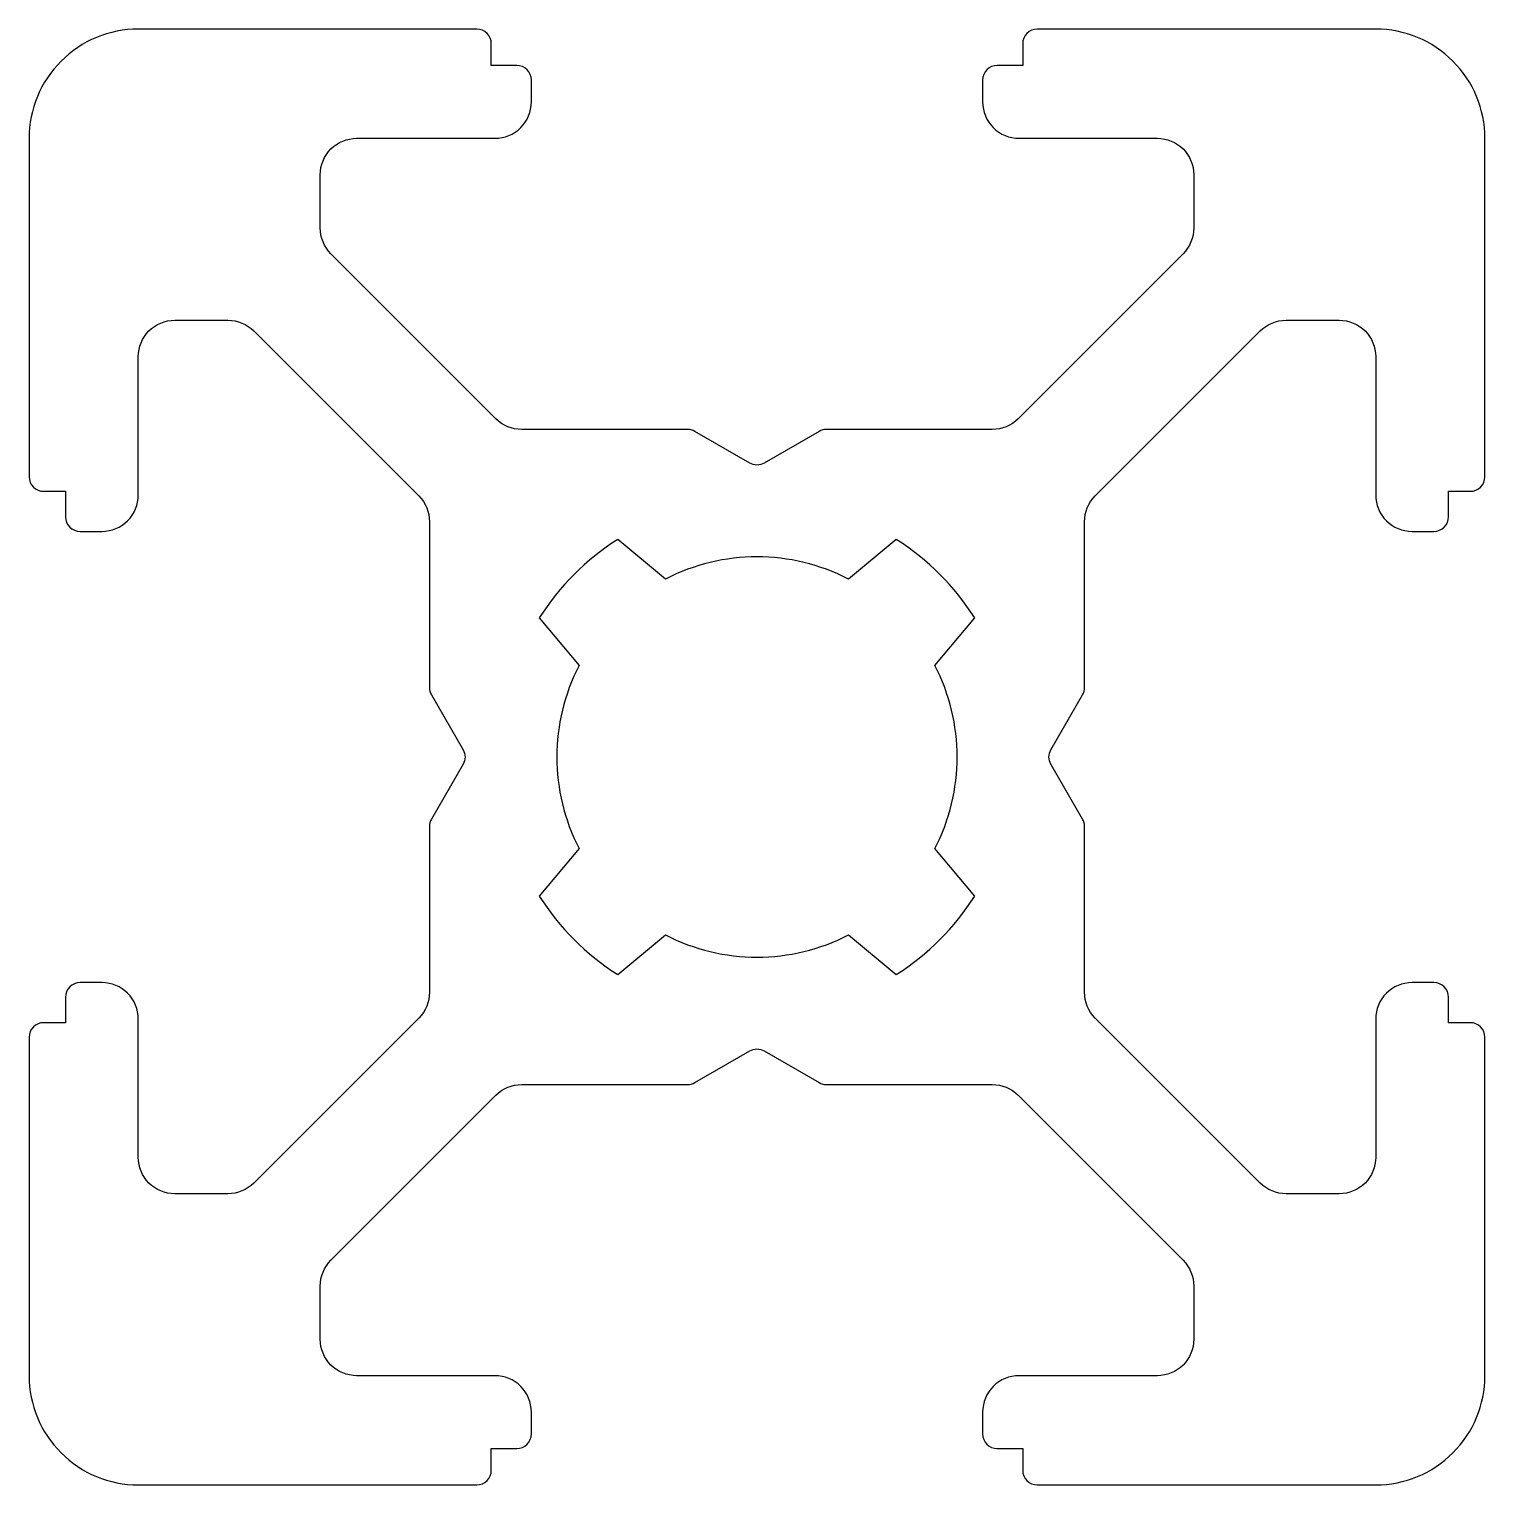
# Model space of a CAD drawing. Header units: millimetres. Extents: x -10 to 10, y -10 to 10.
import ezdxf

# ---------------------------------------------------------------- set-up
doc = ezdxf.new("R2010")
doc.units = ezdxf.units.MM
doc.layers.get('0').update_dxf_attribs({"linetype": 'CONTINUOUS'})

msp = doc.modelspace()

# ---------------------------------------------------------------- linework, layer by layer
for points in [[(-10, -8.5, 0.414214), (-8.5, -10), (-3.85, -10, 0.414214), (-3.65, -9.8), (-3.65, -9.5), (-3.3, -9.5, 0.414214), (-3.1, -9.3), (-3.1, -9, 0.414214), (-3.6, -8.5), (-5.5, -8.5, -0.414214), (-6, -8), (-6, -7.268, -0.198912), (-5.854, -6.914), (-3.586, -4.646, -0.198912), (-3.232, -4.5), (-0.954, -4.5, 0.131652), (-0.854, -4.473), (-0.1, -4.038, -0.267949), (0.1, -4.038), (0.854, -4.473, 0.131652), (0.954, -4.5), (3.232, -4.5, -0.198912), (3.586, -4.646), (5.854, -6.914, -0.198912), (6, -7.268), (6, -8, -0.414214), (5.5, -8.5), (3.6, -8.5, 0.414214), (3.1, -9), (3.1, -9.3, 0.414214), (3.3, -9.5), (3.65, -9.5), (3.65, -9.8, 0.414214), (3.85, -10), (8.5, -10, 0.414214), (10, -8.5), (10, -3.85, 0.414214), (9.8, -3.65), (9.5, -3.65), (9.5, -3.3, 0.414214), (9.3, -3.1), (9, -3.1, 0.414214), (8.5, -3.6), (8.5, -5.5, -0.414214), (8, -6), (7.268, -6, -0.198912), (6.914, -5.854), (4.646, -3.586, -0.198912), (4.5, -3.232), (4.5, -0.954, 0.131653), (4.473, -0.854), (4.038, -0.1, -0.267949), (4.038, 0.1), (4.473, 0.854, 0.131653), (4.5, 0.954), (4.5, 3.232, -0.198912), (4.646, 3.586), (6.914, 5.854, -0.198912), (7.268, 6), (8, 6, -0.414214), (8.5, 5.5), (8.5, 3.6, 0.414214), (9, 3.1), (9.3, 3.1, 0.414214), (9.5, 3.3), (9.5, 3.65), (9.8, 3.65, 0.414214), (10, 3.85), (10, 8.5, 0.414214), (8.5, 10), (3.85, 10, 0.414214), (3.65, 9.8), (3.65, 9.5), (3.3, 9.5, 0.414214), (3.1, 9.3), (3.1, 9, 0.414214), (3.6, 8.5), (5.5, 8.5, -0.414214), (6, 8), (6, 7.268, -0.198912), (5.854, 6.914), (3.586, 4.646, -0.198912), (3.232, 4.5), (0.954, 4.5, 0.131652), (0.854, 4.473), (0.1, 4.038, -0.267949), (-0.1, 4.038), (-0.854, 4.473, 0.131652), (-0.954, 4.5), (-3.232, 4.5, -0.198912), (-3.586, 4.646), (-5.854, 6.914, -0.198912), (-6, 7.268), (-6, 8, -0.414214), (-5.5, 8.5), (-3.6, 8.5, 0.414214), (-3.1, 9), (-3.1, 9.3, 0.414214), (-3.3, 9.5), (-3.65, 9.5), (-3.65, 9.8, 0.414214), (-3.85, 10), (-8.5, 10, 0.414214), (-10, 8.5), (-10, 3.85, 0.414214), (-9.8, 3.65), (-9.5, 3.65), (-9.5, 3.3, 0.414214), (-9.3, 3.1), (-9, 3.1, 0.414214), (-8.5, 3.6), (-8.5, 5.5, -0.414214), (-8, 6), (-7.268, 6, -0.198912), (-6.914, 5.854), (-4.646, 3.586, -0.198912), (-4.5, 3.232), (-4.5, 0.954, 0.131653), (-4.473, 0.854), (-4.038, 0.1, -0.267949), (-4.038, -0.1), (-4.473, -0.854, 0.131653), (-4.5, -0.954), (-4.5, -3.232, -0.198912), (-4.646, -3.586), (-6.914, -5.854, -0.198912), (-7.268, -6), (-8, -6, -0.414214), (-8.5, -5.5), (-8.5, -3.6, 0.414214), (-9, -3.1), (-9.3, -3.1, 0.414214), (-9.5, -3.3), (-9.5, -3.65), (-9.8, -3.65, 0.414214), (-10, -3.85)], [(-10, -8.5, 0.414214), (-8.5, -10), (-3.85, -10, 0.414214), (-3.65, -9.8), (-3.65, -9.5), (-3.3, -9.5, 0.414214), (-3.1, -9.3), (-3.1, -9, 0.414214), (-3.6, -8.5), (-5.5, -8.5, -0.414214), (-6, -8), (-6, -7.268, -0.198912), (-5.854, -6.914), (-3.586, -4.646, -0.198912), (-3.232, -4.5), (-0.954, -4.5, 0.131652), (-0.854, -4.473), (-0.1, -4.038, -0.267949), (0.1, -4.038), (0.854, -4.473, 0.131652), (0.954, -4.5), (3.232, -4.5, -0.198912), (3.586, -4.646), (5.854, -6.914, -0.198912), (6, -7.268), (6, -8, -0.414214), (5.5, -8.5), (3.6, -8.5, 0.414214), (3.1, -9), (3.1, -9.3, 0.414214), (3.3, -9.5), (3.65, -9.5), (3.65, -9.8, 0.414214), (3.85, -10), (8.5, -10, 0.414214), (10, -8.5), (10, -3.85, 0.414214), (9.8, -3.65), (9.5, -3.65), (9.5, -3.3, 0.414214), (9.3, -3.1), (9, -3.1, 0.414214), (8.5, -3.6), (8.5, -5.5, -0.414214), (8, -6), (7.268, -6, -0.198912), (6.914, -5.854), (4.646, -3.586, -0.198912), (4.5, -3.232), (4.5, -0.954, 0.131653), (4.473, -0.854), (4.038, -0.1, -0.267949), (4.038, 0.1), (4.473, 0.854, 0.131653), (4.5, 0.954), (4.5, 3.232, -0.198912), (4.646, 3.586), (6.914, 5.854, -0.198912), (7.268, 6), (8, 6, -0.414214), (8.5, 5.5), (8.5, 3.6, 0.414214), (9, 3.1), (9.3, 3.1, 0.414214), (9.5, 3.3), (9.5, 3.65), (9.8, 3.65, 0.414214), (10, 3.85), (10, 8.5, 0.414214), (8.5, 10), (3.85, 10, 0.414214), (3.65, 9.8), (3.65, 9.5), (3.3, 9.5, 0.414214), (3.1, 9.3), (3.1, 9, 0.414214), (3.6, 8.5), (5.5, 8.5, -0.414214), (6, 8), (6, 7.268, -0.198912), (5.854, 6.914), (3.586, 4.646, -0.198912), (3.232, 4.5), (0.954, 4.5, 0.131652), (0.854, 4.473), (0.1, 4.038, -0.267949), (-0.1, 4.038), (-0.854, 4.473, 0.131652), (-0.954, 4.5), (-3.232, 4.5, -0.198912), (-3.586, 4.646), (-5.854, 6.914, -0.198912), (-6, 7.268), (-6, 8, -0.414214), (-5.5, 8.5), (-3.6, 8.5, 0.414214), (-3.1, 9), (-3.1, 9.3, 0.414214), (-3.3, 9.5), (-3.65, 9.5), (-3.65, 9.8, 0.414214), (-3.85, 10), (-8.5, 10, 0.414214), (-10, 8.5), (-10, 3.85, 0.414214), (-9.8, 3.65), (-9.5, 3.65), (-9.5, 3.3, 0.414214), (-9.3, 3.1), (-9, 3.1, 0.414214), (-8.5, 3.6), (-8.5, 5.5, -0.414214), (-8, 6), (-7.268, 6, -0.198912), (-6.914, 5.854), (-4.646, 3.586, -0.198912), (-4.5, 3.232), (-4.5, 0.954, 0.131653), (-4.473, 0.854), (-4.038, 0.1, -0.267949), (-4.038, -0.1), (-4.473, -0.854, 0.131653), (-4.5, -0.954), (-4.5, -3.232, -0.198912), (-4.646, -3.586), (-6.914, -5.854, -0.198912), (-7.268, -6), (-8, -6, -0.414214), (-8.5, -5.5), (-8.5, -3.6, 0.414214), (-9, -3.1), (-9.3, -3.1, 0.414214), (-9.5, -3.3), (-9.5, -3.65), (-9.8, -3.65, 0.414214), (-10, -3.85)], [(-2.992, -1.91, 0.108737), (-1.914, -2.99), (-1.258, -2.445, 0.242178), (1.258, -2.445), (1.914, -2.99, 0.108737), (2.992, -1.91), (2.445, -1.258, 0.242178), (2.445, 1.258), (2.992, 1.91, 0.108737), (1.914, 2.99), (1.258, 2.445, 0.242178), (-1.258, 2.445), (-1.914, 2.99, 0.108737), (-2.992, 1.91), (-2.445, 1.258, 0.242178), (-2.445, -1.258)], [(-2.992, -1.91, 0.108737), (-1.914, -2.99), (-1.258, -2.445, 0.242178), (1.258, -2.445), (1.914, -2.99, 0.108737), (2.992, -1.91), (2.445, -1.258, 0.242178), (2.445, 1.258), (2.992, 1.91, 0.108737), (1.914, 2.99), (1.258, 2.445, 0.242178), (-1.258, 2.445), (-1.914, 2.99, 0.108737), (-2.992, 1.91), (-2.445, 1.258, 0.242178), (-2.445, -1.258)]]:
    msp.add_lwpolyline(points, format="xyb", close=True)

doc.saveas('drawing.dxf')
